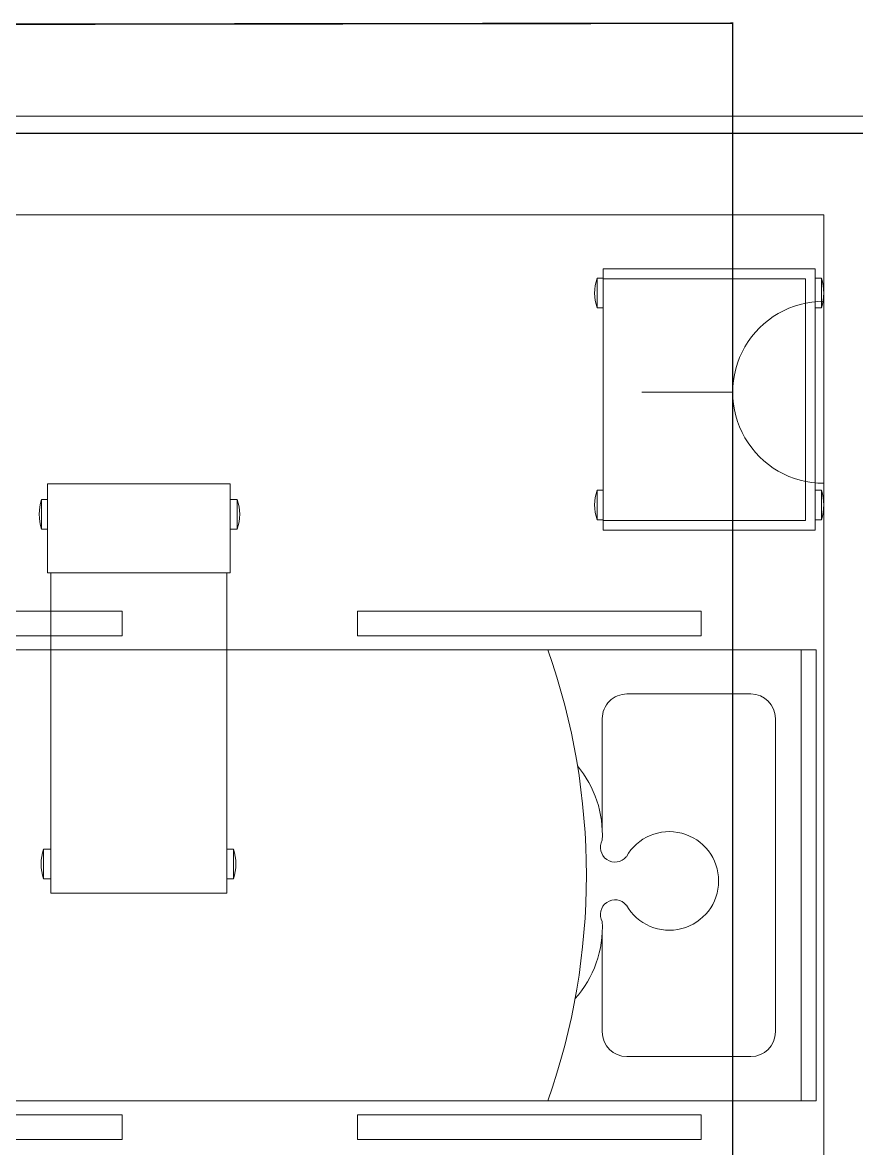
# Model space of a CAD drawing. Header units: metres. Extents: x 75097 to 220762, y -1557923 to -1361206.
# Drawn here: x 146276 to 147968, y -1435696 to -1433413 of the extents above; entities that cross this region are included whole.
import ezdxf

# ---------------------------------------------------------------- set-up
doc = ezdxf.new("R2010")
doc.units = ezdxf.units.M
doc.layers.get('0').update_dxf_attribs({"lineweight": 0})
doc.layers.add('A-100 - Copy$0$axes', color=8, linetype='Continuous')
for name, color, linetype, lineweight in [('A-100 - Copy$0$Medical Equipment and Furniture', 8, 'Continuous', 0), ('A-100 - Copy$0$Medical Equipment and Furniture1', 8, 'Continuous', 5), ('A-100 - Copy$0$Walls', 8, 'Continuous', 0)]:
    doc.layers.add(name, color=color, linetype=linetype, lineweight=lineweight)
doc.layers.add('E-POWR', color=7, linetype='Continuous', lineweight=9, true_color=0x4e7e3e)

# ---------------------------------------------------------------- blocks, each defined once
blk = doc.blocks.new('NORMAL SOCKET')
at = {"layer": 'E-POWR'}
for p, q in [((0, 307.7), (0, 615.4)), ((-307.7, 0), (307.7, 0))]:
    blk.add_line(p, q, dxfattribs=at)
blk.add_ellipse((0, 0), major_axis=(32.8, 305.9), ratio=1, start_param=4.81904, end_param=7.960633, dxfattribs=at)
blk = doc.blocks.new('A-100 - Copy$0$Hospital Bed')
at = {"layer": 'A-100 - Copy$0$Medical Equipment and Furniture1'}
for p, q in [((38.338, -101.6315, 0), (38.338, -101.6815, 0)), ((38.338, -101.6315, 0), (39.0347, -101.6315, 0)), ((39.0347, -101.6315, 0), (39.0347, -101.6815, 0)), ((39.5123, -101.6315, 0), (40.209, -101.6315, 0)), ((39.5123, -101.6315, 0), (39.5123, -101.6815, 0)), ((40.209, -101.6315, 0), (40.209, -101.6815, 0)), ((38.338, -101.6815, 0), (39.0347, -101.6815, 0)), ((39.5123, -101.6815, 0), (40.209, -101.6815, 0)), ((38.105, -102.6245, 0), (38.105, -101.7101, 0)), ((38.105, -101.7101, 0), (40.4164, -101.7101, 0)), ((38.135, -102.6245, 0), (38.135, -101.7101, 0)), ((40.3864, -101.7101, 0), (40.3864, -102.6245, 0)), ((40.4164, -101.7101, 0), (40.4164, -102.6245, 0)), ((38.2374, -101.7997, 0), (38.4887, -101.7997, 0)), ((38.1874, -102.485, 0), (38.1874, -101.8497, 0)), ((38.5387, -102.0476, 0), (38.5387, -101.8497, 0)), ((38.5387, -102.485, 0), (38.5387, -102.264, 0)), ((38.4887, -102.535, 0), (38.2374, -102.535, 0)), ((40.4164, -102.6245, 0), (38.105, -102.6245, 0)), ((38.338, -102.6532, 0), (38.338, -102.7032, 0)), ((39.0347, -102.6532, 0), (38.338, -102.6532, 0)), ((39.0347, -102.6532, 0), (39.0347, -102.7032, 0)), ((40.209, -102.6532, 0), (39.5123, -102.6532, 0)), ((39.5123, -102.6532, 0), (39.5123, -102.7032, 0)), ((40.209, -102.6532, 0), (40.209, -102.7032, 0)), ((39.0347, -102.7032, 0), (38.338, -102.7032, 0)), ((40.209, -102.7032, 0), (39.5123, -102.7032, 0))]:
    blk.add_line(p, q, dxfattribs=at)
at = {"layer": 'A-100 - Copy$0$Medical Equipment and Furniture1', "elevation": 0}
for points in [[(38.6489, -102.6245), (38.6489, -102.6245), (38.6489, -102.6245), (38.6489, -102.6245), (38.6489, -102.6245), (38.6489, -102.6245), (38.6489, -102.6245), (38.6489, -102.6245), (38.6489, -102.6245), (38.6489, -102.6245), (38.6489, -102.6245), (38.6489, -102.6245), (38.6489, -102.6245), (38.6489, -102.6245), (38.6489, -102.6245), (38.6489, -102.6245), (38.6489, -102.6245), (38.6489, -102.6245), (38.6489, -102.6245), (38.6489, -102.6245), (38.6489, -102.6245), (38.6489, -102.6245), (38.6489, -102.6245), (38.6489, -102.6245), (38.6489, -102.6245), (38.6489, -102.6245), (38.6489, -102.6245), (38.6489, -102.6245), (38.6489, -102.6245), (38.6489, -102.6245), (38.6489, -102.6245), (38.6489, -102.6245), (38.6489, -102.6245), (38.6489, -102.6245), (38.6489, -102.6245), (38.6489, -102.6245), (38.6489, -102.6245), (38.6489, -102.6245), (38.6489, -102.6245), (38.6489, -102.6245), (38.6489, -102.6245), (38.6489, -102.6245), (38.6489, -102.6245), (38.6489, -102.6245), (38.6489, -102.6245), (38.6489, -102.6245), (38.6489, -102.6245), (38.6489, -102.6245), (38.6489, -102.6245), (38.6489, -102.6245), (38.6489, -102.6245), (38.6489, -102.6245), (38.6489, -102.6245), (38.6489, -102.6245), (38.6489, -102.6245), (38.6489, -102.6245), (38.6489, -102.6245), (38.6489, -102.6245), (38.6489, -102.6245), (38.6489, -102.6245), (38.6489, -102.6245), (38.6489, -102.6245), (38.6489, -102.6245), (38.6489, -102.6245), (38.6489, -102.6245), (38.6489, -102.6245), (38.6489, -102.6245), (38.6489, -102.6245), (38.6489, -102.6245), (38.6489, -102.6245), (38.6489, -102.6245), (38.6489, -102.6245), (38.6489, -102.6245), (38.6489, -102.6245), (38.6489, -102.6245), (38.6489, -102.6245), (38.6489, -102.6245), (38.6489, -102.6245), (38.6489, -102.6245), (38.6489, -102.6245), (38.6489, -102.6245), (38.6489, -102.6245), (38.6489, -102.6245), (38.6489, -102.6245), (38.6489, -102.6245), (38.6489, -102.6245), (38.6489, -102.6245), (38.6489, -102.6245), (38.6489, -102.6245), (38.6489, -102.6245), (38.6489, -102.6245), (38.6489, -102.6245), (38.6489, -102.6245), (38.6489, -102.6245), (38.6489, -102.6245), (38.6489, -102.6245), (38.6489, -102.6245), (38.6489, -102.6245), (38.6489, -102.6245), (38.6489, -102.6245), (38.6489, -102.6245), (38.6489, -102.6245), (38.6489, -102.6245), (38.6489, -102.6245), (38.6489, -102.6245), (38.6489, -102.6245), (38.6489, -102.6245), (38.6489, -102.6245), (38.6489, -102.6245), (38.6489, -102.6245), (38.6489, -102.6245), (38.6489, -102.6245), (38.6489, -102.6245), (38.6489, -102.6245), (38.6489, -102.6245), (38.6489, -102.6245), (38.6489, -102.6245), (38.6489, -102.6245), (38.6489, -102.6245), (38.6489, -102.6245), (38.6489, -102.6245), (38.6489, -102.6245), (38.6489, -102.6245), (38.6489, -102.6245), (38.6489, -102.6245), (38.6489, -102.6245), (38.6489, -102.6245), (38.6489, -102.6245), (38.6489, -102.6245), (38.6489, -102.6245), (38.6489, -102.6245), (38.6489, -102.6245), (38.6489, -102.6245), (38.6489, -102.6245), (38.6489, -102.6245), (38.6489, -102.6245), (38.6489, -102.6245), (38.6489, -102.6245), (38.6489, -102.6245), (38.6489, -102.6245), (38.6489, -102.6245), (38.6489, -102.6245), (38.6489, -102.6245), (38.6489, -102.6245), (38.6489, -102.6245), (38.6489, -102.6245), (38.6489, -102.6245), (38.6489, -102.6245), (38.6489, -102.6245), (38.6489, -102.6245), (38.6489, -102.6245), (38.6489, -102.6245), (38.6489, -102.6245), (38.6489, -102.6245), (38.6489, -102.6245), (38.6489, -102.6245), (38.6489, -102.6245), (38.6489, -102.6245), (38.6489, -102.6245), (38.6489, -102.6245), (38.6489, -102.6245), (38.6489, -102.6245), (38.6489, -102.6245), (38.6489, -102.6245), (38.6489, -102.6245), (38.6489, -102.6245), (38.6489, -102.6245), (38.6489, -102.6245), (38.6489, -102.6245), (38.6489, -102.6245), (38.6489, -102.6245), (38.6489, -102.6245), (38.6489, -102.6245), (38.6489, -102.6245), (38.6489, -102.6245), (38.6489, -102.6245), (38.6489, -102.6245), (38.6489, -102.6245), (38.6489, -102.6245), (38.6489, -102.6245), (38.6489, -102.6245), (38.6489, -102.6245), (38.6489, -102.6245), (38.6489, -102.6245), (38.6489, -102.6245), (38.6489, -102.6245), (38.6489, -102.6245), (38.6489, -102.6245), (38.6489, -102.6245), (38.6489, -102.6245), (38.6489, -102.6245), (38.6489, -102.6245), (38.6489, -102.6245), (38.6489, -102.6245), (38.6489, -102.6245), (38.6489, -102.6245), (38.6489, -102.6245), (38.6489, -102.6245), (38.6489, -102.6245), (38.6489, -102.6245), (38.6489, -102.6245), (38.6489, -102.6245), (38.6489, -102.6245), (38.6489, -102.6245), (38.6489, -102.6245), (38.6489, -102.6245), (38.6489, -102.6245), (38.6489, -102.6245), (38.6489, -102.6245), (38.6489, -102.6245), (38.6489, -102.6245), (38.6489, -102.6245), (38.6489, -102.6245), (38.6489, -102.6245), (38.6489, -102.6245), (38.6489, -102.6245), (38.6489, -102.6245), (38.6489, -102.6245), (38.6489, -102.6245)], [(38.6489, -102.6245), (38.6489, -102.6245), (38.6489, -102.6245), (38.6489, -102.6245), (38.6489, -102.6245), (38.6489, -102.6245), (38.6489, -102.6245), (38.6489, -102.6245), (38.6489, -102.6245), (38.6489, -102.6245), (38.6489, -102.6245), (38.6489, -102.6245), (38.6489, -102.6245), (38.6489, -102.6245), (38.6489, -102.6245), (38.6489, -102.6245), (38.6489, -102.6245), (38.6489, -102.6245), (38.6489, -102.6245), (38.6489, -102.6245), (38.6489, -102.6245), (38.6489, -102.6245), (38.6489, -102.6245), (38.6489, -102.6245), (38.6489, -102.6245), (38.6489, -102.6245), (38.6489, -102.6245), (38.6489, -102.6245), (38.6489, -102.6245), (38.6489, -102.6245), (38.6489, -102.6245), (38.6489, -102.6245), (38.6489, -102.6245), (38.6489, -102.6245), (38.6489, -102.6245), (38.6489, -102.6245), (38.6489, -102.6245), (38.6489, -102.6245), (38.6489, -102.6245), (38.6489, -102.6245), (38.6489, -102.6245), (38.6489, -102.6245), (38.6489, -102.6245), (38.6489, -102.6245), (38.6489, -102.6245), (38.6489, -102.6245), (38.6489, -102.6245), (38.6489, -102.6245), (38.6489, -102.6245), (38.6489, -102.6245), (38.6489, -102.6245), (38.6489, -102.6245), (38.6489, -102.6245), (38.6489, -102.6245), (38.6489, -102.6245), (38.6489, -102.6245), (38.6489, -102.6245), (38.6489, -102.6245), (38.6489, -102.6245), (38.6489, -102.6245), (38.6489, -102.6245), (38.6489, -102.6245), (38.6489, -102.6245), (38.6489, -102.6245), (38.6489, -102.6245), (38.6489, -102.6245), (38.6489, -102.6245), (38.6489, -102.6245), (38.6489, -102.6245), (38.6489, -102.6245), (38.6489, -102.6245), (38.6489, -102.6245), (38.6489, -102.6245), (38.6489, -102.6245), (38.6489, -102.6245), (38.6489, -102.6245), (38.6489, -102.6245), (38.6489, -102.6245), (38.6489, -102.6245), (38.6489, -102.6245), (38.6489, -102.6245), (38.6489, -102.6245), (38.6489, -102.6245), (38.6489, -102.6245), (38.6489, -102.6245), (38.6489, -102.6245), (38.6489, -102.6245), (38.6489, -102.6245), (38.6489, -102.6245), (38.6489, -102.6245), (38.6489, -102.6245), (38.6489, -102.6245), (38.6489, -102.6245), (38.6489, -102.6245), (38.6489, -102.6245), (38.6489, -102.6245), (38.6489, -102.6245), (38.6489, -102.6245), (38.6489, -102.6245), (38.6489, -102.6245), (38.6489, -102.6245), (38.6489, -102.6245), (38.6489, -102.6245), (38.6489, -102.6245), (38.6489, -102.6245), (38.6489, -102.6245), (38.6489, -102.6245), (38.6489, -102.6245), (38.6489, -102.6245), (38.6489, -102.6245), (38.6489, -102.6245), (38.6489, -102.6245), (38.6489, -102.6245), (38.6489, -102.6245), (38.6489, -102.6245), (38.6489, -102.6245), (38.6489, -102.6245), (38.6489, -102.6245), (38.6489, -102.6245), (38.6489, -102.6245), (38.6489, -102.6245), (38.6489, -102.6245), (38.6489, -102.6245), (38.6489, -102.6245), (38.6489, -102.6245), (38.6489, -102.6245), (38.6489, -102.6245), (38.6489, -102.6245), (38.6489, -102.6245), (38.6489, -102.6245), (38.6489, -102.6245), (38.6489, -102.6245), (38.6489, -102.6245), (38.6489, -102.6245), (38.6489, -102.6245), (38.6489, -102.6245), (38.6489, -102.6245), (38.6489, -102.6245), (38.6489, -102.6245), (38.6489, -102.6245), (38.6489, -102.6245), (38.6489, -102.6245), (38.6489, -102.6245), (38.6489, -102.6245), (38.6489, -102.6245), (38.6489, -102.6245), (38.6489, -102.6245), (38.6489, -102.6245), (38.6489, -102.6245), (38.6489, -102.6245), (38.6489, -102.6245), (38.6489, -102.6245), (38.6489, -102.6245), (38.6489, -102.6245), (38.6489, -102.6245), (38.6489, -102.6245), (38.6489, -102.6245), (38.6489, -102.6245), (38.6489, -102.6245), (38.6489, -102.6245), (38.6489, -102.6245), (38.6489, -102.6245), (38.6489, -102.6245), (38.6489, -102.6245), (38.6489, -102.6245), (38.6489, -102.6245), (38.6489, -102.6245), (38.6489, -102.6245), (38.6489, -102.6245), (38.6489, -102.6245), (38.6489, -102.6245), (38.6489, -102.6245), (38.6489, -102.6245), (38.6489, -102.6245), (38.6489, -102.6245), (38.6489, -102.6245), (38.6489, -102.6245), (38.6489, -102.6245), (38.6489, -102.6245), (38.6489, -102.6245), (38.6489, -102.6245), (38.6489, -102.6245), (38.6489, -102.6245), (38.6489, -102.6245), (38.6489, -102.6245), (38.6489, -102.6245), (38.6489, -102.6245), (38.6489, -102.6245), (38.6489, -102.6245), (38.6489, -102.6245), (38.6489, -102.6245), (38.6489, -102.6245), (38.6489, -102.6245), (38.6489, -102.6245), (38.6489, -102.6245), (38.6489, -102.6245), (38.6489, -102.6245), (38.6489, -102.6245), (38.6489, -102.6245), (38.6489, -102.6245), (38.6489, -102.6245), (38.6489, -102.6245), (38.6489, -102.6245), (38.6489, -102.6245), (38.6489, -102.6245), (38.6489, -102.6245), (38.6489, -102.6245), (38.6489, -102.6245), (38.6489, -102.6245), (38.6489, -102.6245), (38.6489, -102.6245), (38.6489, -102.6245), (38.6489, -102.6245), (38.6489, -102.6245)], [(38.6489, -102.6245), (38.6489, -102.6245), (38.6489, -102.6245), (38.6489, -102.6245), (38.6489, -102.6245), (38.6489, -102.6245), (38.6489, -102.6245), (38.6489, -102.6245), (38.6489, -102.6245), (38.6489, -102.6245), (38.6489, -102.6245), (38.6489, -102.6245), (38.6489, -102.6245), (38.6489, -102.6245), (38.6489, -102.6245), (38.6489, -102.6245), (38.6489, -102.6245), (38.6489, -102.6245), (38.6489, -102.6245), (38.6489, -102.6245), (38.6489, -102.6245), (38.6489, -102.6245), (38.6489, -102.6245), (38.6489, -102.6245), (38.6489, -102.6245), (38.6489, -102.6245), (38.6489, -102.6245), (38.6489, -102.6245), (38.6489, -102.6245), (38.6489, -102.6245), (38.6489, -102.6245), (38.6489, -102.6245), (38.6489, -102.6245), (38.6489, -102.6245), (38.6489, -102.6245), (38.6489, -102.6245), (38.6489, -102.6245), (38.6489, -102.6245), (38.6489, -102.6245), (38.6489, -102.6245), (38.6489, -102.6245), (38.6489, -102.6245), (38.6489, -102.6245), (38.6489, -102.6245), (38.6489, -102.6245), (38.6489, -102.6245), (38.6489, -102.6245), (38.6489, -102.6245), (38.6489, -102.6245), (38.6489, -102.6245), (38.6489, -102.6245), (38.6489, -102.6245), (38.6489, -102.6245), (38.6489, -102.6245), (38.6489, -102.6245), (38.6489, -102.6245), (38.6489, -102.6245), (38.6489, -102.6245), (38.6489, -102.6245), (38.6489, -102.6245), (38.6489, -102.6245), (38.6489, -102.6245), (38.6489, -102.6245), (38.6489, -102.6245), (38.6489, -102.6245), (38.6489, -102.6245), (38.6489, -102.6245), (38.6489, -102.6245), (38.6489, -102.6245), (38.6489, -102.6245), (38.6489, -102.6245), (38.6489, -102.6245), (38.6489, -102.6245), (38.6489, -102.6245), (38.6489, -102.6245), (38.6489, -102.6245), (38.6489, -102.6245), (38.6489, -102.6245), (38.6489, -102.6245), (38.6489, -102.6245), (38.6489, -102.6245), (38.6489, -102.6245), (38.6489, -102.6245), (38.6489, -102.6245), (38.6489, -102.6245), (38.6489, -102.6245), (38.6489, -102.6245), (38.6489, -102.6245), (38.6489, -102.6245), (38.6489, -102.6245), (38.6489, -102.6245), (38.6489, -102.6245), (38.6489, -102.6245), (38.6489, -102.6245), (38.6489, -102.6245), (38.6489, -102.6245), (38.6489, -102.6245), (38.6489, -102.6245), (38.6489, -102.6245), (38.6489, -102.6245), (38.6489, -102.6245), (38.6489, -102.6245), (38.6489, -102.6245), (38.6489, -102.6245), (38.6489, -102.6245), (38.6489, -102.6245), (38.6489, -102.6245), (38.6489, -102.6245), (38.6489, -102.6245), (38.6489, -102.6245), (38.6489, -102.6245), (38.6489, -102.6245), (38.6489, -102.6245), (38.6489, -102.6245), (38.6489, -102.6245), (38.6489, -102.6245), (38.6489, -102.6245), (38.6489, -102.6245), (38.6489, -102.6245), (38.6489, -102.6245), (38.6489, -102.6245), (38.6489, -102.6245), (38.6489, -102.6245), (38.6489, -102.6245), (38.6489, -102.6245), (38.6489, -102.6245), (38.6489, -102.6245), (38.6489, -102.6245), (38.6489, -102.6245), (38.6489, -102.6245), (38.6489, -102.6245), (38.6489, -102.6245), (38.6489, -102.6245), (38.6489, -102.6245), (38.6489, -102.6245), (38.6489, -102.6245), (38.6489, -102.6245), (38.6489, -102.6245), (38.6489, -102.6245), (38.6489, -102.6245), (38.6489, -102.6245), (38.6489, -102.6245), (38.6489, -102.6245), (38.6489, -102.6245), (38.6489, -102.6245), (38.6489, -102.6245), (38.6489, -102.6245), (38.6489, -102.6245), (38.6489, -102.6245), (38.6489, -102.6245), (38.6489, -102.6245), (38.6489, -102.6245), (38.6489, -102.6245), (38.6489, -102.6245), (38.6489, -102.6245), (38.6489, -102.6245), (38.6489, -102.6245), (38.6489, -102.6245), (38.6489, -102.6245), (38.6489, -102.6245), (38.6489, -102.6245), (38.6489, -102.6245), (38.6489, -102.6245), (38.6489, -102.6245), (38.6489, -102.6245), (38.6489, -102.6245), (38.6489, -102.6245), (38.6489, -102.6245), (38.6489, -102.6245), (38.6489, -102.6245), (38.6489, -102.6245), (38.6489, -102.6245), (38.6489, -102.6245), (38.6489, -102.6245), (38.6489, -102.6245), (38.6489, -102.6245), (38.6489, -102.6245), (38.6489, -102.6245), (38.6489, -102.6245), (38.6489, -102.6245), (38.6489, -102.6245), (38.6489, -102.6245), (38.6489, -102.6245), (38.6489, -102.6245), (38.6489, -102.6245), (38.6489, -102.6245), (38.6489, -102.6245), (38.6489, -102.6245), (38.6489, -102.6245), (38.6489, -102.6245), (38.6489, -102.6245), (38.6489, -102.6245), (38.6489, -102.6245), (38.6489, -102.6245), (38.6489, -102.6245), (38.6489, -102.6245), (38.6489, -102.6245), (38.6489, -102.6245), (38.6489, -102.6245), (38.6489, -102.6245), (38.6489, -102.6245), (38.6489, -102.6245), (38.6489, -102.6245), (38.6489, -102.6245), (38.6489, -102.6245), (38.6489, -102.6245), (38.6489, -102.6245), (38.6489, -102.6245), (38.6489, -102.6245), (38.6489, -102.6245), (38.6489, -102.6245), (38.6489, -102.6245), (38.6489, -102.6245), (38.6489, -102.6245), (38.6489, -102.6245), (38.6489, -102.6245), (38.6489, -102.6245), (38.6489, -102.6245), (38.6489, -102.6245), (38.6489, -102.6245), (38.6489, -102.6245), (38.6489, -102.6245), (38.6489, -102.6245), (38.6489, -102.6245), (38.6489, -102.6245), (38.6489, -102.6245), (38.6489, -102.6245), (38.6489, -102.6245), (38.6489, -102.6245), (38.6489, -102.6245), (38.6489, -102.6245), (38.6489, -102.6245), (38.6489, -102.6245), (38.6489, -102.6245), (38.6489, -102.6245), (38.6489, -102.6245), (38.6489, -102.6245), (38.6489, -102.6245), (38.6489, -102.6245), (38.6489, -102.6245), (38.6489, -102.6245), (38.6489, -102.6245), (38.6489, -102.6245), (38.6489, -102.6245), (38.6489, -102.6245), (38.6489, -102.6245), (38.6489, -102.6245), (38.6489, -102.6245), (38.6489, -102.6245), (38.6489, -102.6245), (38.6489, -102.6245), (38.6489, -102.6245), (38.6489, -102.6245), (38.6489, -102.6245), (38.6489, -102.6245), (38.6489, -102.6245), (38.6489, -102.6245), (38.6489, -102.6245), (38.6489, -102.6245), (38.6489, -102.6245), (38.6489, -102.6245), (38.6489, -102.6245), (38.6489, -102.6245), (38.6489, -102.6245), (38.6489, -102.6245), (38.6489, -102.6245), (38.6489, -102.6245), (38.6489, -102.6245), (38.6489, -102.6245), (38.6489, -102.6245), (38.6489, -102.6245), (38.6489, -102.6245), (38.6489, -102.6245), (38.6489, -102.6245), (38.6489, -102.6245), (38.6489, -102.6245), (38.6489, -102.6245)]]:
    blk.add_lwpolyline(points, close=True, dxfattribs=at)
for points in [[(38.6489, -102.6245), (38.6489, -102.6245), (38.6489, -102.6245), (38.6489, -102.6245), (38.6489, -102.6245), (38.6489, -102.6245), (38.6489, -102.6245), (38.6489, -102.6245)], [(38.6489, -102.6245), (38.6489, -102.6245), (38.6489, -102.6245), (38.6489, -102.6245), (38.6489, -102.6245), (38.6489, -102.6245), (38.6489, -102.6245), (38.6489, -102.6245), (38.6489, -102.6245), (38.6489, -102.6245), (38.6489, -102.6245), (38.6489, -102.6245), (38.6489, -102.6245), (38.6489, -102.6245), (38.6489, -102.6245), (38.6489, -102.6245), (38.6489, -102.6245), (38.6489, -102.6245), (38.6489, -102.6245), (38.6489, -102.6245), (38.6489, -102.6245), (38.6489, -102.6245), (38.6489, -102.6245), (38.6489, -102.6245), (38.6489, -102.6245), (38.6489, -102.6245), (38.6489, -102.6245), (38.6489, -102.6245), (38.6489, -102.6245), (38.6489, -102.6245), (38.6489, -102.6245), (38.6489, -102.6245), (38.6489, -102.6245), (38.6489, -102.6245), (38.6489, -102.6245), (38.6489, -102.6245), (38.6489, -102.6245), (38.6489, -102.6245), (38.6489, -102.6245), (38.6489, -102.6245), (38.6489, -102.6245), (38.6489, -102.6245), (38.6489, -102.6245), (38.6489, -102.6245), (38.6489, -102.6245), (38.6489, -102.6245), (38.6489, -102.6245), (38.6489, -102.6245), (38.6489, -102.6245), (38.6489, -102.6245), (38.6489, -102.6245), (38.6489, -102.6245), (38.6489, -102.6245), (38.6489, -102.6245), (38.6489, -102.6245), (38.6489, -102.6245), (38.6489, -102.6245), (38.6489, -102.6245), (38.6489, -102.6245), (38.6489, -102.6245), (38.6489, -102.6245), (38.6489, -102.6245), (38.6489, -102.6245), (38.6489, -102.6245), (38.6489, -102.6245), (38.6489, -102.6245), (38.6489, -102.6245), (38.6489, -102.6245), (38.6489, -102.6245), (38.6489, -102.6245), (38.6489, -102.6245), (38.6489, -102.6245), (38.6489, -102.6245), (38.6489, -102.6245), (38.6489, -102.6245), (38.6489, -102.6245), (38.6489, -102.6245), (38.6489, -102.6245), (38.6489, -102.6245), (38.6489, -102.6245), (38.6489, -102.6245), (38.6489, -102.6245), (38.6489, -102.6245), (38.6489, -102.6245), (38.6489, -102.6245), (38.6489, -102.6245), (38.6489, -102.6245), (38.6489, -102.6245), (38.6489, -102.6245), (38.6489, -102.6245), (38.6489, -102.6245), (38.6489, -102.6245), (38.6489, -102.6245), (38.6489, -102.6245), (38.6489, -102.6245), (38.6489, -102.6245), (38.6489, -102.6245), (38.6489, -102.6245), (38.6489, -102.6245), (38.6489, -102.6245), (38.6489, -102.6245), (38.6489, -102.6245), (38.6489, -102.6245), (38.6489, -102.6245), (38.6489, -102.6245), (38.6489, -102.6245), (38.6489, -102.6245), (38.6489, -102.6245), (38.6489, -102.6245), (38.6489, -102.6245), (38.6489, -102.6245)], [(38.6489, -102.6245), (38.6489, -102.6245), (38.6489, -102.6245), (38.6489, -102.6245), (38.6489, -102.6245), (38.6489, -102.6245), (38.6489, -102.6245), (38.6489, -102.6245), (38.6489, -102.6245), (38.6489, -102.6245), (38.6489, -102.6245), (38.6489, -102.6245), (38.6489, -102.6245), (38.6489, -102.6245), (38.6489, -102.6245), (38.6489, -102.6245), (38.6489, -102.6245)], [(38.6489, -102.6245), (38.6489, -102.6245), (38.6489, -102.6245), (38.6489, -102.6245), (38.6489, -102.6245), (38.6489, -102.6245), (38.6489, -102.6245)], [(38.6489, -102.6245), (38.6489, -102.6245), (38.6489, -102.6245), (38.6489, -102.6245), (38.6489, -102.6245), (38.6489, -102.6245), (38.6489, -102.6245), (38.6489, -102.6245), (38.6489, -102.6245), (38.6489, -102.6245), (38.6489, -102.6245), (38.6489, -102.6245)], [(38.6489, -102.6245), (38.6489, -102.6245), (38.6489, -102.6245), (38.6489, -102.6245), (38.6489, -102.6245), (38.6489, -102.6245), (38.6489, -102.6245), (38.6489, -102.6245), (38.6489, -102.6245), (38.6489, -102.6245), (38.6489, -102.6245), (38.6489, -102.6245), (38.6489, -102.6245), (38.6489, -102.6245), (38.6489, -102.6245), (38.6489, -102.6245), (38.6489, -102.6245), (38.6489, -102.6245), (38.6489, -102.6245), (38.6489, -102.6245), (38.6489, -102.6245), (38.6489, -102.6245), (38.6489, -102.6245), (38.6489, -102.6245), (38.6489, -102.6245), (38.6489, -102.6245), (38.6489, -102.6245), (38.6489, -102.6245), (38.6489, -102.6245), (38.6489, -102.6245), (38.6489, -102.6245), (38.6489, -102.6245), (38.6489, -102.6245), (38.6489, -102.6245), (38.6489, -102.6245), (38.6489, -102.6245), (38.6489, -102.6245), (38.6489, -102.6245), (38.6489, -102.6245), (38.6489, -102.6245), (38.6489, -102.6245), (38.6489, -102.6245), (38.6489, -102.6245), (38.6489, -102.6245), (38.6489, -102.6245), (38.6489, -102.6245), (38.6489, -102.6245), (38.6489, -102.6245), (38.6489, -102.6245), (38.6489, -102.6245), (38.6489, -102.6245), (38.6489, -102.6245), (38.6489, -102.6245), (38.6489, -102.6245), (38.6489, -102.6245), (38.6489, -102.6245), (38.6489, -102.6245), (38.6489, -102.6245), (38.6489, -102.6245), (38.6489, -102.6245), (38.6489, -102.6245), (38.6489, -102.6245), (38.6489, -102.6245), (38.6489, -102.6245), (38.6489, -102.6245), (38.6489, -102.6245), (38.6489, -102.6245), (38.6489, -102.6245), (38.6489, -102.6245), (38.6489, -102.6245), (38.6489, -102.6245), (38.6489, -102.6245), (38.6489, -102.6245), (38.6489, -102.6245), (38.6489, -102.6245), (38.6489, -102.6245), (38.6489, -102.6245), (38.6489, -102.6245), (38.6489, -102.6245), (38.6489, -102.6245), (38.6489, -102.6245), (38.6489, -102.6245), (38.6489, -102.6245), (38.6489, -102.6245), (38.6489, -102.6245), (38.6489, -102.6245), (38.6489, -102.6245), (38.6489, -102.6245), (38.6489, -102.6245)], [(38.6489, -102.6245), (38.6489, -102.6245), (38.6489, -102.6245), (38.6489, -102.6245), (38.6489, -102.6245), (38.6489, -102.6245), (38.6489, -102.6245), (38.6489, -102.6245), (38.6489, -102.6245), (38.6489, -102.6245), (38.6489, -102.6245), (38.6489, -102.6245), (38.6489, -102.6245), (38.6489, -102.6245), (38.6489, -102.6245), (38.6489, -102.6245), (38.6489, -102.6245), (38.6489, -102.6245), (38.6489, -102.6245), (38.6489, -102.6245), (38.6489, -102.6245), (38.6489, -102.6245), (38.6489, -102.6245), (38.6489, -102.6245), (38.6489, -102.6245), (38.6489, -102.6245), (38.6489, -102.6245), (38.6489, -102.6245), (38.6489, -102.6245), (38.6489, -102.6245), (38.6489, -102.6245), (38.6489, -102.6245), (38.6489, -102.6245), (38.6489, -102.6245), (38.6489, -102.6245), (38.6489, -102.6245), (38.6489, -102.6245), (38.6489, -102.6245), (38.6489, -102.6245), (38.6489, -102.6245), (38.6489, -102.6245), (38.6489, -102.6245), (38.6489, -102.6245), (38.6489, -102.6245), (38.6489, -102.6245), (38.6489, -102.6245), (38.6489, -102.6245), (38.6489, -102.6245), (38.6489, -102.6245), (38.6489, -102.6245), (38.6489, -102.6245), (38.6489, -102.6245), (38.6489, -102.6245), (38.6489, -102.6245)], [(38.6489, -102.6245), (38.6489, -102.6245), (38.6489, -102.6245), (38.6489, -102.6245), (38.6489, -102.6245), (38.6489, -102.6245), (38.6489, -102.6245), (38.6489, -102.6245), (38.6489, -102.6245), (38.6489, -102.6245)], [(38.6489, -102.6245), (38.6489, -102.6245), (38.6489, -102.6245), (38.6489, -102.6245), (38.6489, -102.6245), (38.6489, -102.6245), (38.6489, -102.6245), (38.6489, -102.6245), (38.6489, -102.6245), (38.6489, -102.6245)], [(38.6489, -102.6245), (38.6489, -102.6245), (38.6489, -102.6245), (38.6489, -102.6245), (38.6489, -102.6245), (38.6489, -102.6245), (38.6489, -102.6245), (38.6489, -102.6245), (38.6489, -102.6245), (38.6489, -102.6245), (38.6489, -102.6245), (38.6489, -102.6245), (38.6489, -102.6245), (38.6489, -102.6245), (38.6489, -102.6245)], [(38.6489, -102.6245), (38.6489, -102.6245), (38.6489, -102.6245), (38.6489, -102.6245), (38.6489, -102.6245), (38.6489, -102.6245), (38.6489, -102.6245), (38.6489, -102.6245), (38.6489, -102.6245), (38.6489, -102.6245)], [(38.6489, -102.6245), (38.6489, -102.6245), (38.6489, -102.6245), (38.6489, -102.6245), (38.6489, -102.6245), (38.6489, -102.6245), (38.6489, -102.6245)], [(38.6489, -102.6245), (38.6489, -102.6245), (38.6489, -102.6245), (38.6489, -102.6245), (38.6489, -102.6245), (38.6489, -102.6245), (38.6489, -102.6245), (38.6489, -102.6245), (38.6489, -102.6245), (38.6489, -102.6245)], [(38.6489, -102.6245), (38.6489, -102.6245), (38.6489, -102.6245), (38.6489, -102.6245), (38.6489, -102.6245), (38.6489, -102.6245), (38.6489, -102.6245), (38.6489, -102.6245), (38.6489, -102.6245), (38.6489, -102.6245), (38.6489, -102.6245), (38.6489, -102.6245), (38.6489, -102.6245), (38.6489, -102.6245), (38.6489, -102.6245), (38.6489, -102.6245), (38.6489, -102.6245), (38.6489, -102.6245)], [(38.6489, -102.6245), (38.6489, -102.6245), (38.6489, -102.6245), (38.6489, -102.6245), (38.6489, -102.6245), (38.6489, -102.6245), (38.6489, -102.6245), (38.6489, -102.6245), (38.6489, -102.6245)]]:
    blk.add_lwpolyline(points, dxfattribs=at)
at = {"layer": 'A-100 - Copy$0$Medical Equipment and Furniture1'}
for centre, radius, start, end in [((39.9488, -102.1673, 0), 1.378, 160.6222, 199.3778), ((38.2374, -101.8497, 0), 0.05, 90, 180), ((38.4887, -101.8497, 0), 0.05, 0, 90), ((38.7578, -102.0625, 0), 0.2195, 138.2973, 182.816), ((38.4026, -102.1558, 0), 0.1, 29.3037, 330.6963), ((38.5126, -102.0878, 0), 0.0297, 220.0437, 29.1003), ((38.5126, -102.2238, 0), 0.0297, 330.8997, 139.9563), ((38.7578, -102.2491, 0), 0.2195, 177.184, 219.6878), ((38.2374, -102.485, 0), 0.05, 180, 270), ((38.4887, -102.485, 0), 0.05, 270, 0)]:
    blk.add_arc(centre, radius, start, end, dxfattribs=at)
blk = doc.blocks.new('A-100 - Copy$0$HF13963-P')
at = {"layer": 'A-100 - Copy$0$Medical Equipment and Furniture1'}
for p, q in [((0.18, 0.185), (0, 0.185)), ((0, 0.185), (0, -0.185)), ((0.0915, 0.1995), (0.0315, 0.1995)), ((0.0315, 0.1995), (0.0315, 0.185)), ((0.0915, 0.1995), (0.0915, 0.185)), ((0.18, 0.185), (0.18, -0.185)), ((0.8007, 0.1919), (0.7407, 0.1919)), ((0.7407, 0.1919), (0.7407, 0.1788)), ((0.8007, 0.1919), (0.8007, 0.1788)), ((0.83, 0.1788), (0.18, 0.1788)), ((0.83, -0.1788), (0.83, 0.1788)), ((0.18, -0.1788), (0.83, -0.1788)), ((0.7407, -0.1788), (0.7407, -0.1933)), ((0.8007, -0.1788), (0.8007, -0.1933)), ((0.18, -0.185), (0, -0.185)), ((0.0315, -0.185), (0.0315, -0.1971)), ((0.0915, -0.1971), (0.0315, -0.1971)), ((0.0915, -0.185), (0.0915, -0.1971)), ((0.8007, -0.1933), (0.7407, -0.1933))]:
    blk.add_line(p, q, dxfattribs=at)
for centre, start, end in [((0.0615, 0.112), 71.0754, 108.9246), ((0.7707, 0.1044), 71.0754, 108.9246), ((0.0615, -0.1096), 251.0754, 288.9246), ((0.7707, -0.1058), 251.0754, 288.9246)]:
    blk.add_arc(centre, 0.0925, start, end, dxfattribs=at)
blk = doc.blocks.new('A-100 - Copy$0$HF10531-P')
at = {"layer": 'A-100 - Copy$0$Medical Equipment and Furniture1'}
for p, q in [((0.0791, 0.4424), (0.0191, 0.4424)), ((0.0191, 0.4424), (0.0191, 0.43)), ((0.0791, 0.4424), (0.0791, 0.43)), ((0.5086, 0.4424), (0.4486, 0.4424)), ((0.4486, 0.4424), (0.4486, 0.43)), ((0.5086, 0.4424), (0.5086, 0.43)), ((0.53, 0.43), (0, 0.43)), ((0, 0.43), (0, 0)), ((0.53, 0), (0.53, 0.43)), ((0.51, 0.41), (0.02, 0.41)), ((0.02, 0.41), (0.02, 0)), ((0.51, 0), (0.51, 0.41)), ((0, 0), (0.53, 0)), ((0.0191, -0.0124), (0.0191, 0)), ((0.0791, -0.0124), (0.0791, 0)), ((0.4486, -0.0124), (0.4486, 0)), ((0.5086, -0.0124), (0.5086, 0)), ((0.0791, -0.0124), (0.0191, -0.0124)), ((0.5086, -0.0124), (0.4486, -0.0124))]:
    blk.add_line(p, q, dxfattribs=at)
for points in [[(0.02, 0.41), (0.02, 0.41), (0.02, 0.41), (0.02, 0.41), (0.02, 0.41), (0.02, 0.41), (0.02, 0.41), (0.02, 0.41), (0.02, 0.41), (0.02, 0.41), (0.02, 0.41), (0.02, 0.41), (0.02, 0.41), (0.02, 0.41), (0.02, 0.41), (0.02, 0.41), (0.02, 0.41), (0.02, 0.41), (0.02, 0.41), (0.02, 0.41), (0.02, 0.41), (0.02, 0.41), (0.02, 0.41), (0.02, 0.41), (0.02, 0.41), (0.02, 0.41), (0.02, 0.41), (0.02, 0.41), (0.02, 0.41), (0.02, 0.41), (0.02, 0.41), (0.02, 0.41), (0.02, 0.41), (0.02, 0.41), (0.02, 0.41), (0.02, 0.41), (0.02, 0.41), (0.02, 0.41), (0.02, 0.41), (0.02, 0.41), (0.02, 0.41), (0.02, 0.41), (0.02, 0.41), (0.02, 0.41), (0.02, 0.41), (0.02, 0.41), (0.02, 0.41), (0.02, 0.41), (0.02, 0.41), (0.02, 0.41), (0.02, 0.41), (0.02, 0.41), (0.02, 0.41), (0.02, 0.41), (0.02, 0.41), (0.02, 0.41), (0.02, 0.41), (0.02, 0.41), (0.02, 0.41), (0.02, 0.41), (0.02, 0.41), (0.02, 0.41), (0.02, 0.41), (0.02, 0.41), (0.02, 0.41), (0.02, 0.41), (0.02, 0.41), (0.02, 0.41), (0.02, 0.41), (0.02, 0.41), (0.02, 0.41), (0.02, 0.41), (0.02, 0.41), (0.02, 0.41), (0.02, 0.41), (0.02, 0.41), (0.02, 0.41), (0.02, 0.41), (0.02, 0.41), (0.02, 0.41), (0.02, 0.41), (0.02, 0.41), (0.02, 0.41), (0.02, 0.41), (0.02, 0.41), (0.02, 0.41), (0.02, 0.41), (0.02, 0.41), (0.02, 0.41), (0.02, 0.41), (0.02, 0.41), (0.02, 0.41), (0.02, 0.41), (0.02, 0.41), (0.02, 0.41), (0.02, 0.41), (0.02, 0.41), (0.02, 0.41), (0.02, 0.41), (0.02, 0.41), (0.02, 0.41), (0.02, 0.41), (0.02, 0.41), (0.02, 0.41), (0.02, 0.41), (0.02, 0.41), (0.02, 0.41), (0.02, 0.41), (0.02, 0.41), (0.02, 0.41), (0.02, 0.41), (0.02, 0.41), (0.02, 0.41), (0.02, 0.41), (0.02, 0.41), (0.02, 0.41), (0.02, 0.41), (0.02, 0.41), (0.02, 0.41), (0.02, 0.41), (0.02, 0.41), (0.02, 0.41), (0.02, 0.41), (0.02, 0.41), (0.02, 0.41), (0.02, 0.41), (0.02, 0.41), (0.02, 0.41), (0.02, 0.41), (0.02, 0.41), (0.02, 0.41), (0.02, 0.41), (0.02, 0.41), (0.02, 0.41), (0.02, 0.41), (0.02, 0.41), (0.02, 0.41), (0.02, 0.41), (0.02, 0.41), (0.02, 0.41), (0.02, 0.41), (0.02, 0.41), (0.02, 0.41), (0.02, 0.41), (0.02, 0.41), (0.02, 0.41), (0.02, 0.41), (0.02, 0.41), (0.02, 0.41), (0.02, 0.41), (0.02, 0.41), (0.02, 0.41), (0.02, 0.41), (0.02, 0.41), (0.02, 0.41), (0.02, 0.41), (0.02, 0.41), (0.02, 0.41), (0.02, 0.41), (0.02, 0.41), (0.02, 0.41), (0.02, 0.41), (0.02, 0.41), (0.02, 0.41), (0.02, 0.41), (0.02, 0.41), (0.02, 0.41), (0.02, 0.41), (0.02, 0.41), (0.02, 0.41), (0.02, 0.41), (0.02, 0.41), (0.02, 0.41), (0.02, 0.41), (0.02, 0.41), (0.02, 0.41), (0.02, 0.41), (0.02, 0.41), (0.02, 0.41), (0.02, 0.41), (0.02, 0.41), (0.02, 0.41), (0.02, 0.41), (0.02, 0.41), (0.02, 0.41), (0.02, 0.41), (0.02, 0.41), (0.02, 0.41), (0.02, 0.41), (0.02, 0.41), (0.02, 0.41), (0.02, 0.41), (0.02, 0.41), (0.02, 0.41), (0.02, 0.41), (0.02, 0.41), (0.02, 0.41), (0.02, 0.41), (0.02, 0.41), (0.02, 0.41), (0.02, 0.41), (0.02, 0.41), (0.02, 0.41), (0.02, 0.41), (0.02, 0.41), (0.02, 0.41), (0.02, 0.41), (0.02, 0.41), (0.02, 0.41), (0.02, 0.41), (0.02, 0.41), (0.02, 0.41), (0.02, 0.41), (0.02, 0.41), (0.02, 0.41), (0.02, 0.41), (0.02, 0.41), (0.02, 0.41), (0.02, 0.41)], [(0.02, 0.41), (0.02, 0.41), (0.02, 0.41), (0.02, 0.41), (0.02, 0.41), (0.02, 0.41), (0.02, 0.41), (0.02, 0.41), (0.02, 0.41), (0.02, 0.41), (0.02, 0.41), (0.02, 0.41), (0.02, 0.41), (0.02, 0.41), (0.02, 0.41), (0.02, 0.41), (0.02, 0.41), (0.02, 0.41), (0.02, 0.41), (0.02, 0.41), (0.02, 0.41), (0.02, 0.41), (0.02, 0.41), (0.02, 0.41), (0.02, 0.41), (0.02, 0.41), (0.02, 0.41), (0.02, 0.41), (0.02, 0.41), (0.02, 0.41), (0.02, 0.41), (0.02, 0.41), (0.02, 0.41), (0.02, 0.41), (0.02, 0.41), (0.02, 0.41), (0.02, 0.41), (0.02, 0.41), (0.02, 0.41), (0.02, 0.41), (0.02, 0.41), (0.02, 0.41), (0.02, 0.41), (0.02, 0.41), (0.02, 0.41), (0.02, 0.41), (0.02, 0.41), (0.02, 0.41), (0.02, 0.41), (0.02, 0.41), (0.02, 0.41), (0.02, 0.41), (0.02, 0.41), (0.02, 0.41), (0.02, 0.41), (0.02, 0.41), (0.02, 0.41), (0.02, 0.41), (0.02, 0.41), (0.02, 0.41), (0.02, 0.41), (0.02, 0.41), (0.02, 0.41), (0.02, 0.41), (0.02, 0.41), (0.02, 0.41), (0.02, 0.41), (0.02, 0.41), (0.02, 0.41), (0.02, 0.41), (0.02, 0.41), (0.02, 0.41), (0.02, 0.41), (0.02, 0.41), (0.02, 0.41), (0.02, 0.41), (0.02, 0.41), (0.02, 0.41), (0.02, 0.41), (0.02, 0.41), (0.02, 0.41), (0.02, 0.41), (0.02, 0.41), (0.02, 0.41), (0.02, 0.41), (0.02, 0.41), (0.02, 0.41), (0.02, 0.41), (0.02, 0.41), (0.02, 0.41), (0.02, 0.41), (0.02, 0.41), (0.02, 0.41), (0.02, 0.41), (0.02, 0.41), (0.02, 0.41), (0.02, 0.41), (0.02, 0.41), (0.02, 0.41), (0.02, 0.41), (0.02, 0.41), (0.02, 0.41), (0.02, 0.41), (0.02, 0.41), (0.02, 0.41), (0.02, 0.41), (0.02, 0.41), (0.02, 0.41), (0.02, 0.41), (0.02, 0.41), (0.02, 0.41), (0.02, 0.41), (0.02, 0.41), (0.02, 0.41), (0.02, 0.41), (0.02, 0.41), (0.02, 0.41), (0.02, 0.41), (0.02, 0.41), (0.02, 0.41), (0.02, 0.41), (0.02, 0.41), (0.02, 0.41), (0.02, 0.41), (0.02, 0.41), (0.02, 0.41), (0.02, 0.41), (0.02, 0.41), (0.02, 0.41), (0.02, 0.41), (0.02, 0.41), (0.02, 0.41), (0.02, 0.41), (0.02, 0.41), (0.02, 0.41), (0.02, 0.41), (0.02, 0.41), (0.02, 0.41), (0.02, 0.41), (0.02, 0.41), (0.02, 0.41), (0.02, 0.41), (0.02, 0.41), (0.02, 0.41), (0.02, 0.41), (0.02, 0.41), (0.02, 0.41), (0.02, 0.41), (0.02, 0.41), (0.02, 0.41), (0.02, 0.41), (0.02, 0.41), (0.02, 0.41), (0.02, 0.41), (0.02, 0.41), (0.02, 0.41), (0.02, 0.41), (0.02, 0.41), (0.02, 0.41), (0.02, 0.41), (0.02, 0.41), (0.02, 0.41), (0.02, 0.41), (0.02, 0.41), (0.02, 0.41), (0.02, 0.41), (0.02, 0.41), (0.02, 0.41), (0.02, 0.41), (0.02, 0.41), (0.02, 0.41), (0.02, 0.41), (0.02, 0.41), (0.02, 0.41), (0.02, 0.41), (0.02, 0.41), (0.02, 0.41), (0.02, 0.41), (0.02, 0.41), (0.02, 0.41), (0.02, 0.41), (0.02, 0.41), (0.02, 0.41), (0.02, 0.41), (0.02, 0.41), (0.02, 0.41), (0.02, 0.41), (0.02, 0.41), (0.02, 0.41), (0.02, 0.41), (0.02, 0.41), (0.02, 0.41), (0.02, 0.41), (0.02, 0.41), (0.02, 0.41), (0.02, 0.41), (0.02, 0.41), (0.02, 0.41), (0.02, 0.41), (0.02, 0.41), (0.02, 0.41), (0.02, 0.41), (0.02, 0.41), (0.02, 0.41), (0.02, 0.41), (0.02, 0.41), (0.02, 0.41), (0.02, 0.41), (0.02, 0.41), (0.02, 0.41), (0.02, 0.41), (0.02, 0.41), (0.02, 0.41), (0.02, 0.41)], [(0.02, 0.41), (0.02, 0.41), (0.02, 0.41), (0.02, 0.41), (0.02, 0.41), (0.02, 0.41), (0.02, 0.41), (0.02, 0.41), (0.02, 0.41), (0.02, 0.41), (0.02, 0.41), (0.02, 0.41), (0.02, 0.41), (0.02, 0.41), (0.02, 0.41), (0.02, 0.41), (0.02, 0.41), (0.02, 0.41), (0.02, 0.41), (0.02, 0.41), (0.02, 0.41), (0.02, 0.41), (0.02, 0.41), (0.02, 0.41), (0.02, 0.41), (0.02, 0.41), (0.02, 0.41), (0.02, 0.41), (0.02, 0.41), (0.02, 0.41), (0.02, 0.41), (0.02, 0.41), (0.02, 0.41), (0.02, 0.41), (0.02, 0.41), (0.02, 0.41), (0.02, 0.41), (0.02, 0.41), (0.02, 0.41), (0.02, 0.41), (0.02, 0.41), (0.02, 0.41), (0.02, 0.41), (0.02, 0.41), (0.02, 0.41), (0.02, 0.41), (0.02, 0.41), (0.02, 0.41), (0.02, 0.41), (0.02, 0.41), (0.02, 0.41), (0.02, 0.41), (0.02, 0.41), (0.02, 0.41), (0.02, 0.41), (0.02, 0.41), (0.02, 0.41), (0.02, 0.41), (0.02, 0.41), (0.02, 0.41), (0.02, 0.41), (0.02, 0.41), (0.02, 0.41), (0.02, 0.41), (0.02, 0.41), (0.02, 0.41), (0.02, 0.41), (0.02, 0.41), (0.02, 0.41), (0.02, 0.41), (0.02, 0.41), (0.02, 0.41), (0.02, 0.41), (0.02, 0.41), (0.02, 0.41), (0.02, 0.41), (0.02, 0.41), (0.02, 0.41), (0.02, 0.41), (0.02, 0.41), (0.02, 0.41), (0.02, 0.41), (0.02, 0.41), (0.02, 0.41), (0.02, 0.41), (0.02, 0.41), (0.02, 0.41), (0.02, 0.41), (0.02, 0.41), (0.02, 0.41), (0.02, 0.41), (0.02, 0.41), (0.02, 0.41), (0.02, 0.41), (0.02, 0.41), (0.02, 0.41), (0.02, 0.41), (0.02, 0.41), (0.02, 0.41), (0.02, 0.41), (0.02, 0.41), (0.02, 0.41), (0.02, 0.41), (0.02, 0.41), (0.02, 0.41), (0.02, 0.41), (0.02, 0.41), (0.02, 0.41), (0.02, 0.41), (0.02, 0.41), (0.02, 0.41), (0.02, 0.41), (0.02, 0.41), (0.02, 0.41), (0.02, 0.41), (0.02, 0.41), (0.02, 0.41), (0.02, 0.41), (0.02, 0.41), (0.02, 0.41), (0.02, 0.41), (0.02, 0.41), (0.02, 0.41), (0.02, 0.41), (0.02, 0.41), (0.02, 0.41), (0.02, 0.41), (0.02, 0.41), (0.02, 0.41), (0.02, 0.41), (0.02, 0.41), (0.02, 0.41), (0.02, 0.41), (0.02, 0.41), (0.02, 0.41), (0.02, 0.41), (0.02, 0.41), (0.02, 0.41), (0.02, 0.41), (0.02, 0.41), (0.02, 0.41), (0.02, 0.41), (0.02, 0.41), (0.02, 0.41), (0.02, 0.41), (0.02, 0.41), (0.02, 0.41), (0.02, 0.41), (0.02, 0.41), (0.02, 0.41), (0.02, 0.41), (0.02, 0.41), (0.02, 0.41), (0.02, 0.41), (0.02, 0.41), (0.02, 0.41), (0.02, 0.41), (0.02, 0.41), (0.02, 0.41), (0.02, 0.41), (0.02, 0.41), (0.02, 0.41), (0.02, 0.41), (0.02, 0.41), (0.02, 0.41), (0.02, 0.41), (0.02, 0.41), (0.02, 0.41), (0.02, 0.41), (0.02, 0.41), (0.02, 0.41), (0.02, 0.41), (0.02, 0.41), (0.02, 0.41), (0.02, 0.41), (0.02, 0.41), (0.02, 0.41), (0.02, 0.41), (0.02, 0.41), (0.02, 0.41), (0.02, 0.41), (0.02, 0.41), (0.02, 0.41), (0.02, 0.41), (0.02, 0.41), (0.02, 0.41), (0.02, 0.41), (0.02, 0.41), (0.02, 0.41), (0.02, 0.41), (0.02, 0.41), (0.02, 0.41), (0.02, 0.41), (0.02, 0.41), (0.02, 0.41), (0.02, 0.41), (0.02, 0.41), (0.02, 0.41), (0.02, 0.41), (0.02, 0.41), (0.02, 0.41), (0.02, 0.41), (0.02, 0.41), (0.02, 0.41), (0.02, 0.41), (0.02, 0.41), (0.02, 0.41), (0.02, 0.41), (0.02, 0.41), (0.02, 0.41), (0.02, 0.41), (0.02, 0.41), (0.02, 0.41), (0.02, 0.41), (0.02, 0.41), (0.02, 0.41), (0.02, 0.41), (0.02, 0.41), (0.02, 0.41), (0.02, 0.41), (0.02, 0.41), (0.02, 0.41), (0.02, 0.41), (0.02, 0.41), (0.02, 0.41), (0.02, 0.41), (0.02, 0.41), (0.02, 0.41), (0.02, 0.41), (0.02, 0.41), (0.02, 0.41), (0.02, 0.41), (0.02, 0.41), (0.02, 0.41), (0.02, 0.41), (0.02, 0.41), (0.02, 0.41), (0.02, 0.41), (0.02, 0.41), (0.02, 0.41), (0.02, 0.41), (0.02, 0.41), (0.02, 0.41), (0.02, 0.41), (0.02, 0.41), (0.02, 0.41), (0.02, 0.41), (0.02, 0.41), (0.02, 0.41), (0.02, 0.41), (0.02, 0.41), (0.02, 0.41), (0.02, 0.41), (0.02, 0.41), (0.02, 0.41), (0.02, 0.41), (0.02, 0.41), (0.02, 0.41), (0.02, 0.41), (0.02, 0.41), (0.02, 0.41), (0.02, 0.41), (0.02, 0.41), (0.02, 0.41), (0.02, 0.41), (0.02, 0.41), (0.02, 0.41), (0.02, 0.41), (0.02, 0.41), (0.02, 0.41), (0.02, 0.41), (0.02, 0.41), (0.02, 0.41), (0.02, 0.41), (0.02, 0.41), (0.02, 0.41), (0.02, 0.41)]]:
    blk.add_lwpolyline(points, close=True, dxfattribs=at)
for points in [[(0.02, 0.41), (0.02, 0.41), (0.02, 0.41), (0.02, 0.41), (0.02, 0.41), (0.02, 0.41), (0.02, 0.41), (0.02, 0.41)], [(0.02, 0.41), (0.02, 0.41), (0.02, 0.41), (0.02, 0.41), (0.02, 0.41), (0.02, 0.41), (0.02, 0.41), (0.02, 0.41), (0.02, 0.41), (0.02, 0.41), (0.02, 0.41), (0.02, 0.41), (0.02, 0.41), (0.02, 0.41), (0.02, 0.41), (0.02, 0.41), (0.02, 0.41), (0.02, 0.41), (0.02, 0.41), (0.02, 0.41), (0.02, 0.41), (0.02, 0.41), (0.02, 0.41), (0.02, 0.41), (0.02, 0.41), (0.02, 0.41), (0.02, 0.41), (0.02, 0.41), (0.02, 0.41), (0.02, 0.41), (0.02, 0.41), (0.02, 0.41), (0.02, 0.41), (0.02, 0.41), (0.02, 0.41), (0.02, 0.41), (0.02, 0.41), (0.02, 0.41), (0.02, 0.41), (0.02, 0.41), (0.02, 0.41), (0.02, 0.41), (0.02, 0.41), (0.02, 0.41), (0.02, 0.41), (0.02, 0.41), (0.02, 0.41), (0.02, 0.41), (0.02, 0.41), (0.02, 0.41), (0.02, 0.41), (0.02, 0.41), (0.02, 0.41), (0.02, 0.41), (0.02, 0.41), (0.02, 0.41), (0.02, 0.41), (0.02, 0.41), (0.02, 0.41), (0.02, 0.41), (0.02, 0.41), (0.02, 0.41), (0.02, 0.41), (0.02, 0.41), (0.02, 0.41), (0.02, 0.41), (0.02, 0.41), (0.02, 0.41), (0.02, 0.41), (0.02, 0.41), (0.02, 0.41), (0.02, 0.41), (0.02, 0.41), (0.02, 0.41), (0.02, 0.41), (0.02, 0.41), (0.02, 0.41), (0.02, 0.41), (0.02, 0.41), (0.02, 0.41), (0.02, 0.41), (0.02, 0.41), (0.02, 0.41), (0.02, 0.41), (0.02, 0.41), (0.02, 0.41), (0.02, 0.41), (0.02, 0.41), (0.02, 0.41), (0.02, 0.41), (0.02, 0.41), (0.02, 0.41), (0.02, 0.41), (0.02, 0.41), (0.02, 0.41), (0.02, 0.41), (0.02, 0.41), (0.02, 0.41), (0.02, 0.41), (0.02, 0.41), (0.02, 0.41), (0.02, 0.41), (0.02, 0.41), (0.02, 0.41), (0.02, 0.41), (0.02, 0.41), (0.02, 0.41), (0.02, 0.41), (0.02, 0.41), (0.02, 0.41), (0.02, 0.41)], [(0.02, 0.41), (0.02, 0.41), (0.02, 0.41), (0.02, 0.41), (0.02, 0.41), (0.02, 0.41), (0.02, 0.41), (0.02, 0.41), (0.02, 0.41), (0.02, 0.41), (0.02, 0.41), (0.02, 0.41), (0.02, 0.41), (0.02, 0.41), (0.02, 0.41), (0.02, 0.41), (0.02, 0.41)], [(0.02, 0.41), (0.02, 0.41), (0.02, 0.41), (0.02, 0.41), (0.02, 0.41), (0.02, 0.41), (0.02, 0.41)], [(0.02, 0.41), (0.02, 0.41), (0.02, 0.41), (0.02, 0.41), (0.02, 0.41), (0.02, 0.41), (0.02, 0.41), (0.02, 0.41), (0.02, 0.41), (0.02, 0.41), (0.02, 0.41), (0.02, 0.41)], [(0.02, 0.41), (0.02, 0.41), (0.02, 0.41), (0.02, 0.41), (0.02, 0.41), (0.02, 0.41), (0.02, 0.41), (0.02, 0.41), (0.02, 0.41), (0.02, 0.41), (0.02, 0.41), (0.02, 0.41), (0.02, 0.41), (0.02, 0.41), (0.02, 0.41), (0.02, 0.41), (0.02, 0.41), (0.02, 0.41), (0.02, 0.41), (0.02, 0.41), (0.02, 0.41), (0.02, 0.41), (0.02, 0.41), (0.02, 0.41), (0.02, 0.41), (0.02, 0.41), (0.02, 0.41), (0.02, 0.41), (0.02, 0.41), (0.02, 0.41), (0.02, 0.41), (0.02, 0.41), (0.02, 0.41), (0.02, 0.41), (0.02, 0.41), (0.02, 0.41), (0.02, 0.41), (0.02, 0.41), (0.02, 0.41), (0.02, 0.41), (0.02, 0.41), (0.02, 0.41), (0.02, 0.41), (0.02, 0.41), (0.02, 0.41), (0.02, 0.41), (0.02, 0.41), (0.02, 0.41), (0.02, 0.41), (0.02, 0.41), (0.02, 0.41), (0.02, 0.41), (0.02, 0.41), (0.02, 0.41), (0.02, 0.41), (0.02, 0.41), (0.02, 0.41), (0.02, 0.41), (0.02, 0.41), (0.02, 0.41), (0.02, 0.41), (0.02, 0.41), (0.02, 0.41), (0.02, 0.41), (0.02, 0.41), (0.02, 0.41), (0.02, 0.41), (0.02, 0.41), (0.02, 0.41), (0.02, 0.41), (0.02, 0.41), (0.02, 0.41), (0.02, 0.41), (0.02, 0.41), (0.02, 0.41), (0.02, 0.41), (0.02, 0.41), (0.02, 0.41), (0.02, 0.41), (0.02, 0.41), (0.02, 0.41), (0.02, 0.41), (0.02, 0.41), (0.02, 0.41), (0.02, 0.41), (0.02, 0.41), (0.02, 0.41), (0.02, 0.41), (0.02, 0.41)], [(0.02, 0.41), (0.02, 0.41), (0.02, 0.41), (0.02, 0.41), (0.02, 0.41), (0.02, 0.41), (0.02, 0.41), (0.02, 0.41), (0.02, 0.41), (0.02, 0.41), (0.02, 0.41), (0.02, 0.41), (0.02, 0.41), (0.02, 0.41), (0.02, 0.41), (0.02, 0.41), (0.02, 0.41), (0.02, 0.41), (0.02, 0.41), (0.02, 0.41), (0.02, 0.41), (0.02, 0.41), (0.02, 0.41), (0.02, 0.41), (0.02, 0.41), (0.02, 0.41), (0.02, 0.41), (0.02, 0.41), (0.02, 0.41), (0.02, 0.41), (0.02, 0.41), (0.02, 0.41), (0.02, 0.41), (0.02, 0.41), (0.02, 0.41), (0.02, 0.41), (0.02, 0.41), (0.02, 0.41), (0.02, 0.41), (0.02, 0.41), (0.02, 0.41), (0.02, 0.41), (0.02, 0.41), (0.02, 0.41), (0.02, 0.41), (0.02, 0.41), (0.02, 0.41), (0.02, 0.41), (0.02, 0.41), (0.02, 0.41), (0.02, 0.41), (0.02, 0.41), (0.02, 0.41), (0.02, 0.41)], [(0.02, 0.41), (0.02, 0.41), (0.02, 0.41), (0.02, 0.41), (0.02, 0.41), (0.02, 0.41), (0.02, 0.41), (0.02, 0.41), (0.02, 0.41), (0.02, 0.41)], [(0.02, 0.41), (0.02, 0.41), (0.02, 0.41), (0.02, 0.41), (0.02, 0.41), (0.02, 0.41), (0.02, 0.41), (0.02, 0.41), (0.02, 0.41), (0.02, 0.41)], [(0.02, 0.41), (0.02, 0.41), (0.02, 0.41), (0.02, 0.41), (0.02, 0.41), (0.02, 0.41), (0.02, 0.41), (0.02, 0.41), (0.02, 0.41), (0.02, 0.41), (0.02, 0.41), (0.02, 0.41), (0.02, 0.41), (0.02, 0.41), (0.02, 0.41)], [(0.02, 0.41), (0.02, 0.41), (0.02, 0.41), (0.02, 0.41), (0.02, 0.41), (0.02, 0.41), (0.02, 0.41), (0.02, 0.41), (0.02, 0.41), (0.02, 0.41)], [(0.02, 0.41), (0.02, 0.41), (0.02, 0.41), (0.02, 0.41), (0.02, 0.41), (0.02, 0.41), (0.02, 0.41)], [(0.02, 0.41), (0.02, 0.41), (0.02, 0.41), (0.02, 0.41), (0.02, 0.41), (0.02, 0.41), (0.02, 0.41), (0.02, 0.41), (0.02, 0.41), (0.02, 0.41)], [(0.02, 0.41), (0.02, 0.41), (0.02, 0.41), (0.02, 0.41), (0.02, 0.41), (0.02, 0.41), (0.02, 0.41), (0.02, 0.41), (0.02, 0.41), (0.02, 0.41), (0.02, 0.41), (0.02, 0.41), (0.02, 0.41), (0.02, 0.41), (0.02, 0.41), (0.02, 0.41), (0.02, 0.41), (0.02, 0.41)], [(0.02, 0.41), (0.02, 0.41), (0.02, 0.41), (0.02, 0.41), (0.02, 0.41), (0.02, 0.41), (0.02, 0.41), (0.02, 0.41), (0.02, 0.41)]]:
    blk.add_lwpolyline(points, dxfattribs=at)
for centre, start, end in [((0.0491, 0.3549), 71.0754, 108.9246), ((0.4786, 0.3549), 71.0754, 108.9246), ((0.0491, 0.0751), 251.0754, 288.9246), ((0.4786, 0.0751), 251.0754, 288.9246)]:
    blk.add_arc(centre, 0.0925, start, end, dxfattribs=at)
blk = doc.blocks.new('A-100 - Copy')
at = {"layer": 'A-100 - Copy$0$axes'}
blk.add_line((178940.3, -1433637.7, 2.4), (96147.6, -1433637.7, 2.4), dxfattribs=at)
at = {"layer": 'A-100 - Copy$0$Walls'}
for p, q in [((144641.7, -1433602.7, 0), (151311.2, -1433602.7, 0)), ((144641.7, -1433802.7, 0), (147901.2, -1433802.7, 0)), ((147901.2, -1433802.7, 0), (147901.2, -1440877.7, 0))]:
    blk.add_line(p, q, dxfattribs=at)
at = {"layer": 'A-100 - Copy$0$Medical Equipment and Furniture', "extrusion": (6.40204e-11, 1.551e-10, -1), "xscale": -1000.000000000002, "yscale": 1000.000000000002, "zscale": -1000.000000000002, "rotation": 90.00000119208939}
blk.add_blockref('A-100 - Copy$0$HF10531-P', (-147453.9, -1433912.5, 0), dxfattribs=at)
at = {"layer": 'A-100 - Copy$0$Medical Equipment and Furniture'}
for name, p, xscale, yscale, zscale, rotation in [('A-100 - Copy$0$HF13963-P', (146512.1, -1434348.6, 0), 1000.000000000002, 1000.000000000002, 1000.000000000002, 270.0000011920892), ('A-100 - Copy$0$Hospital Bed', (185990.6, -1537309.5, 0), 1000, 1000, 1000, 180)]:
    blk.add_blockref(name, p, dxfattribs=dict(at, xscale=xscale, yscale=yscale, zscale=zscale, rotation=rotation))

msp = doc.modelspace()

# ---------------------------------------------------------------- linework, layer by layer
at = {"layer": 'E-POWR', "const_width": 3, "elevation": 0}
msp.add_lwpolyline([(147699.3, -1440227.4), (147716.6, -1438722.7), (147699.3, -1438113), (147716.6, -1436486.4), (147716.6, -1435898.9), (147716.6, -1434162.8), (147716.6, -1433414.4), (144964.7, -1433418.1), (143844.6, -1433418.1), (143350.1, -1434078.8), (142976.9, -1435104.2), (142835.8, -1435406.7), (142835.8, -1436007), (142835.8, -1437294.9)], dxfattribs=at)

# ---------------------------------------------------------------- block references
at = {"layer": 'E-POWR', "color": 85, "xscale": -0.6, "yscale": 0.6, "zscale": 0.6, "rotation": 90}
msp.add_blockref('NORMAL SOCKET', (147901.2, -1434162.8, 0), dxfattribs=at)

# ---------------------------------------------------------------- next in the draw order: block references
msp.add_blockref('A-100 - Copy', (0, 0))

doc.saveas('drawing.dxf')
